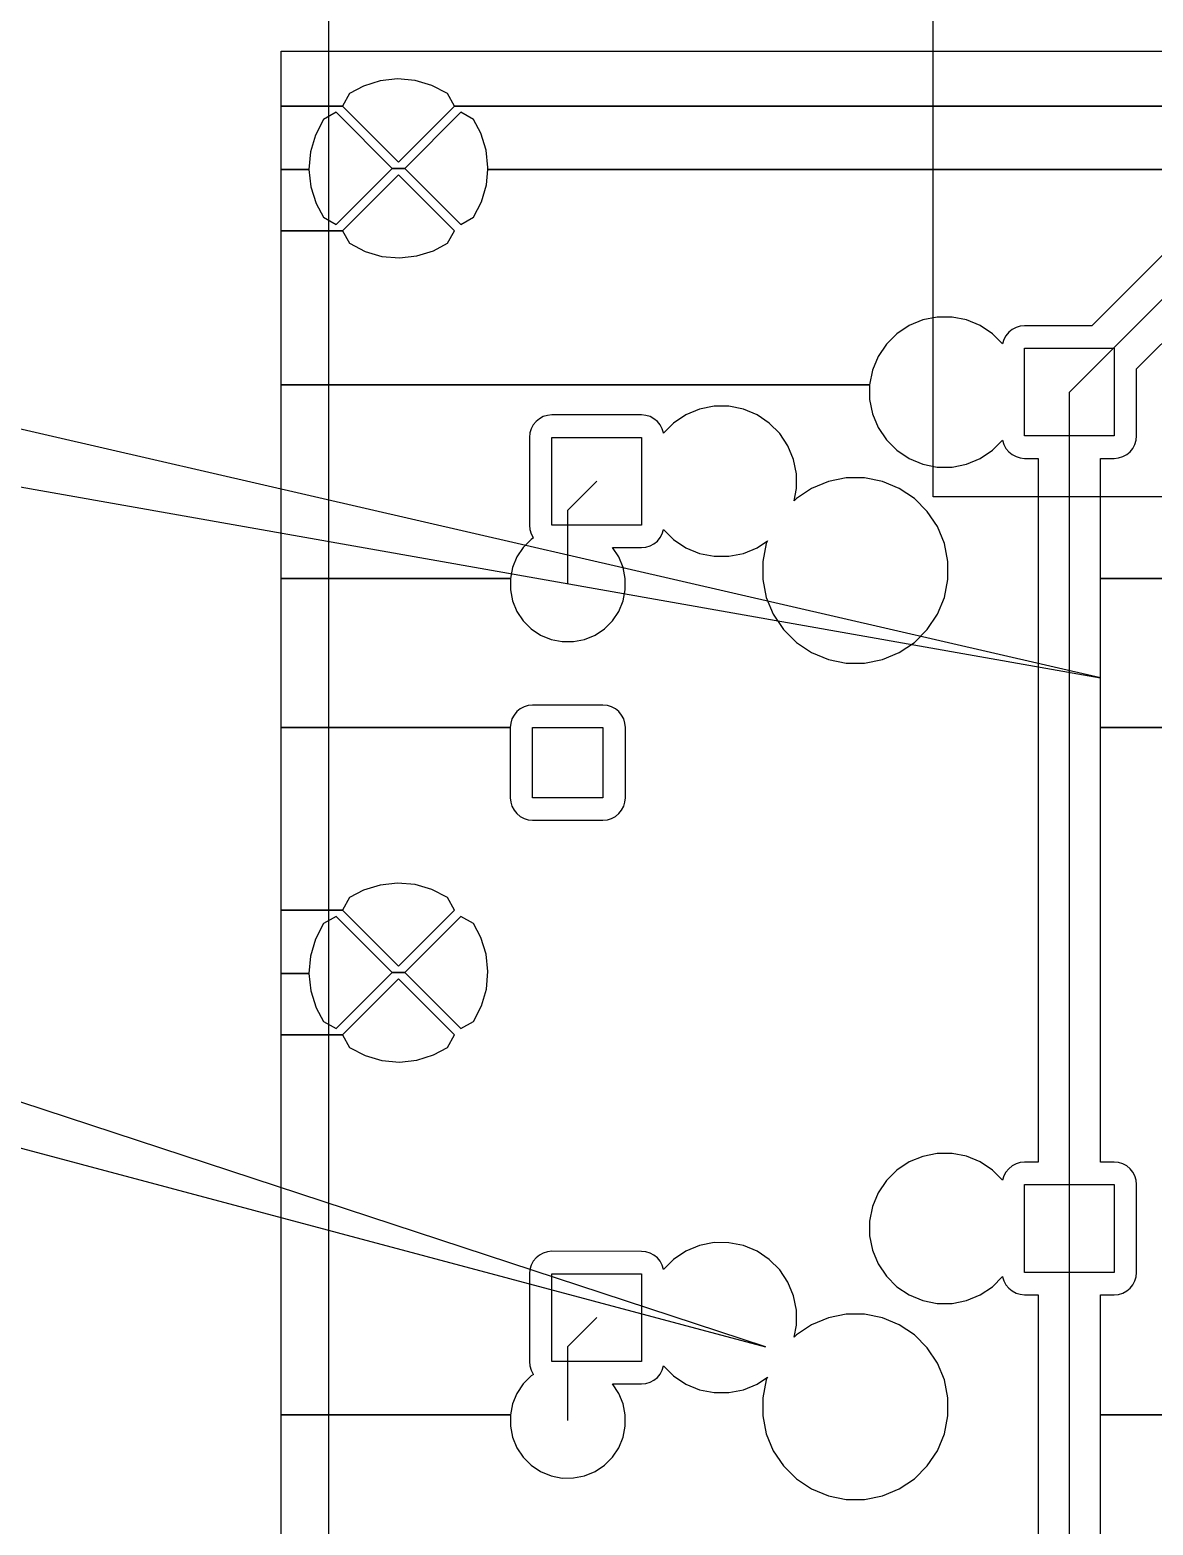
# Model space of a CAD drawing. Extents: x -29462 to 42578, y -23213 to 32194.
# Drawn here: x 3460 to 7011, y -13109 to -8379 of the extents above; entities that cross this region are included whole.
import ezdxf

# ---------------------------------------------------------------- set-up
doc = ezdxf.new("R2010")
doc.units = 0

msp = doc.modelspace()

# ---------------------------------------------------------------- linework, layer by layer
at = {"layer": 'Layer 1'}
for p, q in [((4404.28, -488.988), (4404.28, -15402.5)), ((5785.77, -12545.546), (-26065.8, -2076.49)), ((6844.12, -10428.88), (-27124.2, -2605.65)), ((-27610.3, -3620.98), (5785.77, -12545.546)), ((-28668.6, -4150.15), (6844.12, -10428.88)), ((6314.93, -9856.71), (6314.93, -8312.22)), ((4253.88, -8619.98), (4253.88, -8446.25)), ((4253.88, -8446.25), (38628, -8446.25)), ((4513.9127, -8557.04443), (4470.253, -8580.35593)), ((4566.8293, -8540.36513), (4513.9127, -8557.04443)), ((4622.0037, -8534.3538), (4566.8293, -8540.36513)), ((4677.2628, -8539.1798), (4622.0037, -8534.3538)), ((4730.5181, -8554.7302), (4677.2628, -8539.1798)), ((4779.7376, -8580.356), (4730.5181, -8554.7302)), ((4470.253, -8580.35593), (4447.5906, -8619.97993)), ((4802.4, -8619.98), (4779.7376, -8580.356)), ((4447.5906, -8619.97993), (4253.88, -8619.98)), ((4253.88, -8820.36), (4253.88, -8619.98)), ((4253.88, -8619.98), (4447.59, -8619.98)), ((4427.607, -8639.937), (4388.0113, -8662.6276)), ((4605.04, -8817.37), (4427.607, -8639.937)), ((4447.59, -8619.98), (4624.995, -8797.385)), ((4624.995, -8797.385), (4802.4, -8619.98)), ((4822.351792, -8639.93557), (4644.946792, -8817.36857)), ((17317.3906, -8619.97993), (4802.4, -8619.98)), ((4802.4, -8619.98), (17317.4, -8619.98)), ((4861.975792, -8662.62617), (4822.351792, -8639.93557)), ((4388.0113, -8662.6276), (4362.3855, -8711.8189)), ((4885.315592, -8706.28587), (4861.975792, -8662.62617)), ((4362.3855, -8711.8189), (4346.8351, -8765.1024)), ((4901.994892, -8759.20247), (4885.315592, -8706.28587)), ((4346.8351, -8765.1024), (4341.98088, -8820.3615)), ((4908.006222, -8814.34867), (4901.994892, -8759.20247)), ((4253.88, -9014.73), (4253.88, -8820.36)), ((4253.88, -8820.36), (4341.99, -8820.36)), ((4341.98088, -8820.3615), (4253.88, -8820.36)), ((4341.99, -8820.36), (4348.00133, -8875.5062)), ((4427.61613, -8994.7731), (4605.04913, -8817.3681)), ((4624.9944, -8837.32497), (4447.5894, -9014.72997)), ((4644.946792, -8817.36857), (4605.04, -8817.37)), ((4605.04913, -8817.3681), (4644.95, -8817.37)), ((4802.3994, -9014.72997), (4624.9944, -8837.32497)), ((4644.95, -8817.37), (4822.355, -8994.775)), ((4903.1552, -8869.6378), (4907.4732, -8820.3618)), ((4907.47, -8820.36), (4908.006222, -8814.34867)), ((17211.74058, -8820.3615), (4907.47, -8820.36)), ((4907.4732, -8820.3618), (17211.8, -8820.36)), ((4348.00133, -8875.5062), (4364.68063, -8928.4228)), ((4887.6048, -8922.8931), (4903.1552, -8869.6378)), ((7256.49023, -8875.38977), (6816.81623, -9315.06377)), ((4364.68063, -8928.4228), (4388.02043, -8972.0825)), ((4861.979, -8972.0844), (4887.6048, -8922.8931)), ((4388.02043, -8972.0825), (4427.61613, -8994.7731)), ((4822.355, -8994.775), (4861.979, -8972.0844)), ((6745.95, -9524.84), (7329.303, -8941.487)), ((4447.5894, -9014.72997), (4253.88, -9014.73)), ((4253.88, -9501.5), (4253.88, -9014.73)), ((4253.88, -9014.73), (4447.59, -9014.73)), ((4447.59, -9014.73), (4470.2524, -9054.354)), ((4779.737, -9054.35397), (4802.3994, -9014.72997)), ((4470.2524, -9054.354), (4519.4719, -9079.9798)), ((4519.4719, -9079.9798), (4572.7272, -9095.5302)), ((4683.1607, -9094.34487), (4736.0773, -9077.69377)), ((4736.0773, -9077.69377), (4779.737, -9054.35397)), ((6958.66, -9451.35), (7370.168, -9039.842)), ((4572.7272, -9095.5302), (4627.9863, -9100.38442)), ((4627.9863, -9100.38442), (4683.1607, -9094.34487)), ((6239.3054, -9314.64867), (6200.4434, -9340.58487)), ((6282.4571, -9296.75577), (6239.3054, -9314.64867)), ((6328.29, -9287.64), (6282.4571, -9296.75577)), ((6375.031606, -9287.638025), (6328.29, -9287.64)), ((6420.864506, -9296.753795), (6375.031606, -9287.638025)), ((6464.044506, -9314.646695), (6420.864506, -9296.753795)), ((6502.878206, -9340.582895), (6464.044506, -9314.646695)), ((6590.6211, -9316.42467), (6577.3002, -9320.46044)), ((6604.45, -9315.07), (6590.6211, -9316.42467)), ((6816.81623, -9315.06377), (6604.45, -9315.07)), ((6200.4434, -9340.58487), (6167.3952, -9373.63307)), ((6534.854006, -9372.586895), (6502.878206, -9340.582895)), ((6538.94622, -9358.84264), (6534.91045, -9372.13534)), ((6545.49377, -9346.59424), (6538.94622, -9358.84264)), ((6554.2991, -9335.84154), (6545.49377, -9346.59424)), ((6565.0518, -9327.00799), (6554.2991, -9335.84154)), ((6577.3002, -9320.46044), (6565.0518, -9327.00799)), ((6141.4308, -9412.49507), (6123.5661, -9455.67507)), ((6167.3952, -9373.63307), (6141.4308, -9412.49507)), ((6534.91045, -9372.13534), (6534.854006, -9372.586895)), ((6604.45, -9663.75), (6604.45, -9385.96)), ((6604.45, -9385.96), (6887.77, -9385.96)), ((6887.77, -9385.96), (6887.77, -9663.75)), ((6123.5661, -9455.67507), (6114.45033, -9501.50797)), ((6958.66424, -9663.75576), (6958.66, -9451.35)), ((4253.88, -10114.7), (4253.88, -9501.5)), ((4253.88, -9501.5), (6114.45, -9501.5)), ((6114.45033, -9501.50797), (4253.88, -9501.5)), ((6114.45, -9501.5), (6114.45, -9548.21)), ((6114.45, -9548.21), (6123.56577, -9594.0429)), ((6745.95, -12170.7), (6745.95, -9524.84)), ((5096.1711, -9598.64467), (5082.8784, -9602.68044)), ((5110, -9597.29), (5096.1711, -9598.64467)), ((5393.321606, -9597.291975), (5110, -9597.29)), ((5407.150506, -9598.646645), (5393.321606, -9597.291975)), ((5420.471406, -9602.682415), (5407.150506, -9598.646645)), ((5533.7554, -9596.86867), (5494.8934, -9622.80487)), ((5576.9071, -9578.97577), (5533.7554, -9596.86867)), ((5622.74, -9569.86), (5576.9071, -9578.97577)), ((5669.47213, -9569.86203), (5622.74, -9569.86)), ((5715.30503, -9578.9778), (5669.47213, -9569.86203)), ((5758.48503, -9596.8707), (5715.30503, -9578.9778)), ((5797.31873, -9622.8069), (5758.48503, -9596.8707)), ((6123.56577, -9594.0429), (6141.43047, -9637.2229)), ((5044.4962, -9641.06264), (5040.46043, -9654.35534)), ((5051.04375, -9628.81424), (5044.4962, -9641.06264)), ((5059.8773, -9618.06154), (5051.04375, -9628.81424)), ((5070.6017, -9609.22799), (5059.8773, -9618.06154)), ((5082.8784, -9602.68044), (5070.6017, -9609.22799)), ((5432.719806, -9609.229965), (5420.471406, -9602.682415)), ((5443.472506, -9618.063515), (5432.719806, -9609.229965)), ((5452.277836, -9628.816215), (5443.472506, -9618.063515)), ((5458.825386, -9641.064615), (5452.277836, -9628.816215)), ((5462.861156, -9654.357315), (5458.825386, -9641.064615)), ((5494.8934, -9622.80487), (5462.9176, -9654.80887)), ((5830.36693, -9655.8551), (5797.31873, -9622.8069)), ((6141.43047, -9637.2229), (6167.39487, -9676.0849)), ((5039.10576, -9668.18424), (5039.1, -9945.98)), ((5040.46043, -9654.35534), (5039.10576, -9668.18424)), ((5110, -9945.98), (5110, -9668.18)), ((5110, -9668.18), (5393.32, -9668.18)), ((5393.32, -9668.18), (5393.32, -9945.98)), ((5462.9176, -9654.80887), (5462.861156, -9654.357315)), ((5856.33133, -9694.7171), (5830.36693, -9655.8551)), ((5874.22423, -9737.8971), (5856.33133, -9694.7171)), ((6167.39487, -9676.0849), (6200.44307, -9709.1049)), ((6502.8766, -9709.10693), (6534.8524, -9677.13113)), ((6534.8524, -9677.13113), (6534.908844, -9677.582685)), ((6534.908844, -9677.582685), (6538.944614, -9690.875385)), ((6538.944614, -9690.875385), (6545.492164, -9703.123785)), ((6887.77, -9663.75), (6604.45, -9663.75)), ((6946.72625, -9703.12576), (6953.2738, -9690.87736)), ((6953.2738, -9690.87736), (6957.30957, -9677.58466)), ((6957.30957, -9677.58466), (6958.66424, -9663.75576)), ((5883.34, -9783.73), (5874.22423, -9737.8971)), ((6200.44307, -9709.1049), (6239.30507, -9735.0693)), ((6239.30507, -9735.0693), (6282.45677, -9752.9622)), ((6420.8629, -9752.96423), (6464.0429, -9735.07133)), ((6464.0429, -9735.07133), (6502.8766, -9709.10693)), ((6545.492164, -9703.123785), (6554.297494, -9713.876485)), ((6554.297494, -9713.876485), (6565.050194, -9722.681815)), ((6565.050194, -9722.681815), (6577.298594, -9729.257585)), ((6577.298594, -9729.257585), (6590.619494, -9733.293355)), ((6590.619494, -9733.293355), (6604.448394, -9734.648025)), ((6604.448394, -9734.648025), (6647.77, -9734.65)), ((6647.77, -9734.65), (6647.77, -11960.9)), ((6844.45, -10114.7), (6844.45, -9734.65)), ((6844.45, -9734.65), (6887.77, -9734.65)), ((6887.77, -9734.65), (6901.5989, -9733.29533)), ((6901.5989, -9733.29533), (6914.8916, -9729.25956)), ((6914.8916, -9729.25956), (6927.1683, -9722.68379)), ((6927.1683, -9722.68379), (6937.8927, -9713.87846)), ((6937.8927, -9713.87846), (6946.72625, -9703.12576)), ((5883.34592, -9830.43314), (5883.34, -9783.73)), ((6282.45677, -9752.9622), (6328.28967, -9762.07797)), ((6328.28967, -9762.07797), (6375.03, -9762.08)), ((6375.03, -9762.08), (6420.8629, -9752.96423)), ((5160.15, -9898.22), (5251.5899, -9807.0623)), ((5875.66948, -9869.04114), (5883.34592, -9830.43314)), ((5930.7592, -9829.8405), (5882.8097, -9861.8727)), ((5984.0427, -9807.7707), (5930.7592, -9829.8405)), ((6040.6, -9796.51), (5984.0427, -9807.7707)), ((6098.2859, -9796.5377), (6040.6, -9796.51)), ((6154.8432, -9807.7984), (6098.2859, -9796.5377)), ((6208.1267, -9829.8682), (6154.8432, -9807.7984)), ((6256.0762, -9861.9004), (6208.1267, -9829.8682)), ((5882.8097, -9861.8727), (5875.66948, -9869.04114)), ((6296.8573, -9902.6815), (6256.0762, -9861.9004)), ((7859.36, -9856.71), (6314.93, -9856.71)), ((5160.15, -10132.5), (5160.15, -9898.22)), ((6328.8895, -9950.6592), (6296.8573, -9902.6815)), ((5039.1, -9945.98), (5040.45467, -9959.8089)), ((5040.45467, -9959.8089), (5044.49044, -9973.1016)), ((5044.49044, -9973.1016), (5051.03799, -9985.35)), ((5393.32, -9945.98), (5110, -9945.98)), ((5452.27623, -9985.37576), (5458.82378, -9973.12736)), ((5458.82378, -9973.12736), (5462.85955, -9959.83466)), ((5462.85955, -9959.83466), (5462.915994, -9959.383105)), ((5462.915994, -9959.383105), (5494.891794, -9991.358905)), ((6350.9593, -10003.9145), (6328.8895, -9950.6592)), ((5019.231565, -10016.84596), (4999.334865, -10046.59216)), ((5044.518665, -9991.53066), (5019.231565, -10016.84596)), ((5051.997545, -9986.53533), (5044.518665, -9991.53066)), ((5051.03799, -9985.35), (5051.997545, -9986.53533)), ((5321.32132, -10046.5434), (5301.45292, -10016.8254)), ((5301.45292, -10016.8254), (5393.32, -10016.9)), ((5393.32, -10016.9), (5407.1489, -10015.54533)), ((5407.1489, -10015.54533), (5420.4698, -10011.50956)), ((5420.4698, -10011.50956), (5432.7182, -10004.93379)), ((5432.7182, -10004.93379), (5443.4709, -9996.12846)), ((5443.4709, -9996.12846), (5452.27623, -9985.37576)), ((5494.891794, -9991.358905), (5533.753794, -10017.323305)), ((5533.753794, -10017.323305), (5576.905494, -10035.216205)), ((5715.3029, -10035.18423), (5758.4829, -10017.29133)), ((5758.4829, -10017.29133), (5791.5029, -9995.22153)), ((5787.91868, -10003.88575), (5776.65798, -10060.47125)), ((5791.5029, -9995.22153), (5787.91868, -10003.88575)), ((6362.22, -10060.5), (6350.9593, -10003.9145)), ((4999.334865, -10046.59216), (4985.647065, -10079.64036)), ((5335.00912, -10079.5916), (5321.32132, -10046.5434)), ((5576.905494, -10035.216205), (5622.738394, -10044.331975)), ((5622.738394, -10044.331975), (5669.47, -10044.3)), ((5669.47, -10044.3), (5715.3029, -10035.18423)), ((5776.65798, -10060.47125), (5776.66, -10118.1)), ((6362.2141, -10118.166), (6362.22, -10060.5)), ((4253.88, -10586), (4253.88, -10114.7)), ((4253.88, -10114.7), (4978.65, -10114.7)), ((4978.647955, -10114.74876), (4253.88, -10114.7)), ((4985.647065, -10079.64036), (4978.647955, -10114.74876)), ((4978.65, -10114.7), (4978.65, -10150.5)), ((5341.98, -10114.7), (5335.00912, -10079.5916)), ((5341.98348, -10150.52662), (5341.98, -10114.7)), ((5776.66, -10118.1), (5787.9207, -10174.6573)), ((6350.9534, -10174.7233), (6362.2141, -10118.166)), ((6844.45, -10586), (6844.45, -10114.7)), ((6844.45, -10114.7), (8153.65, -10114.7)), ((8153.647955, -10114.74876), (6844.45, -10114.7)), ((4978.65, -10150.5), (4985.64911, -10185.6084)), ((5335.0126, -10185.63502), (5341.98348, -10150.52662)), ((4985.64911, -10185.6084), (4999.33691, -10218.6566)), ((5321.3248, -10218.68322), (5335.0126, -10185.63502)), ((5787.9207, -10174.6573), (5809.9905, -10227.9408)), ((6328.8836, -10228.0068), (6350.9534, -10174.7233)), ((4999.33691, -10218.6566), (5019.23361, -10248.4028)), ((5019.23361, -10248.4028), (5044.52071, -10273.7181)), ((5276.141, -10273.74472), (5301.4281, -10248.42942)), ((5301.4281, -10248.42942), (5321.3248, -10218.68322)), ((5809.9905, -10227.9408), (5842.0227, -10275.9185)), ((6296.8514, -10275.9845), (6328.8836, -10228.0068)), ((5044.52071, -10273.7181), (5074.26691, -10293.5865)), ((5074.26691, -10293.5865), (5107.34331, -10307.3025)), ((5107.34331, -10307.3025), (5142.42351, -10314.27338)), ((5178.21, -10314.3), (5213.3184, -10307.32912)), ((5213.3184, -10307.32912), (5246.3948, -10293.61312)), ((5246.3948, -10293.61312), (5276.141, -10273.74472)), ((5842.0227, -10275.9185), (5882.8038, -10316.6714)), ((6256.0703, -10316.7374), (6296.8514, -10275.9845)), ((5142.42351, -10314.27338), (5178.21, -10314.3)), ((5882.8038, -10316.6714), (5930.7533, -10348.7318)), ((5930.7533, -10348.7318), (5984.0368, -10370.8016)), ((6154.8373, -10370.8676), (6208.1208, -10348.7978)), ((6208.1208, -10348.7978), (6256.0703, -10316.7374)), ((5984.0368, -10370.8016), (6040.5941, -10382.034)), ((6040.5941, -10382.034), (6098.28, -10382.1)), ((6098.28, -10382.1), (6154.8373, -10370.8676)), ((4990.28197, -10546.59594), (4983.73442, -10558.87264)), ((4999.0873, -10535.87154), (4990.28197, -10546.59594)), ((5009.84, -10527.03799), (4999.0873, -10535.87154)), ((5022.0884, -10520.49044), (5009.84, -10527.03799)), ((5035.3811, -10516.45467), (5022.0884, -10520.49044)), ((5049.21, -10515.1), (5035.3811, -10516.45467)), ((5271.42756, -10515.10576), (5049.21, -10515.1)), ((5285.28466, -10516.46043), (5271.42756, -10515.10576)), ((5298.57736, -10520.4962), (5285.28466, -10516.46043)), ((5310.82576, -10527.04375), (5298.57736, -10520.4962)), ((5321.57846, -10535.8773), (5310.82576, -10527.04375)), ((5330.38379, -10546.6017), (5321.57846, -10535.8773)), ((5336.93134, -10558.8784), (5330.38379, -10546.6017)), ((4978.31576, -10585.99424), (4253.88, -10586)), ((4253.88, -11163.9), (4253.88, -10586)), ((4253.88, -10586), (4978.31, -10586)), ((4978.31, -10586), (4978.31, -10808.2)), ((4979.69865, -10572.16534), (4978.31576, -10585.99424)), ((4983.73442, -10558.87264), (4979.69865, -10572.16534)), ((5049.21, -10808.2), (5049.21, -10586)), ((5049.21, -10586), (5271.43, -10586)), ((5271.43, -10586), (5271.43, -10808.2)), ((5340.96711, -10572.1711), (5336.93134, -10558.8784)), ((5342.35, -10586), (5340.96711, -10572.1711)), ((5342.35244, -10808.20576), (5342.35, -10586)), ((8153.30576, -10585.99424), (6844.45, -10586)), ((6844.45, -11960.9), (6844.45, -10586)), ((6844.45, -10586), (8153.31, -10586)), ((4978.31, -10808.2), (4979.69289, -10822.0289)), ((4979.69289, -10822.0289), (4983.72866, -10835.3216)), ((5271.43, -10808.2), (5049.21, -10808.2)), ((5336.93378, -10835.32736), (5340.96955, -10822.03466)), ((5340.96955, -10822.03466), (5342.35244, -10808.20576)), ((4983.72866, -10835.3216), (4990.27621, -10847.5983)), ((4990.27621, -10847.5983), (4999.08154, -10858.3227)), ((4999.08154, -10858.3227), (5009.83424, -10867.15625)), ((5009.83424, -10867.15625), (5022.08264, -10873.7038)), ((5022.08264, -10873.7038), (5035.37534, -10877.73957)), ((5035.37534, -10877.73957), (5049.20424, -10879.09424)), ((5271.43, -10879.1), (5285.2871, -10877.74533)), ((5285.2871, -10877.74533), (5298.5798, -10873.70956)), ((5298.5798, -10873.70956), (5310.8282, -10867.16201)), ((5310.8282, -10867.16201), (5321.5809, -10858.32846)), ((5321.5809, -10858.32846), (5330.38623, -10847.60406)), ((5330.38623, -10847.60406), (5336.93378, -10835.32736)), ((5049.20424, -10879.09424), (5271.43, -10879.1)), ((4513.9127, -11100.93623), (4470.253, -11124.27603)), ((4566.8293, -11084.28513), (4513.9127, -11100.93623)), ((4622.0037, -11078.24558), (4566.8293, -11084.28513)), ((4677.2628, -11083.0998), (4622.0037, -11078.24558)), ((4730.5181, -11098.6502), (4677.2628, -11083.0998)), ((4779.7376, -11124.276), (4730.5181, -11098.6502)), ((4470.253, -11124.27603), (4447.5906, -11163.90003)), ((4802.4, -11163.9), (4779.7376, -11124.276)), ((4253.88, -11364.3), (4253.88, -11163.9)), ((4253.88, -11163.9), (4447.59, -11163.9)), ((4447.5906, -11163.90003), (4253.88, -11163.9)), ((4388.0113, -11206.4856), (4362.3855, -11255.6769)), ((4427.607, -11183.795), (4388.0113, -11206.4856)), ((4605.04, -11361.2), (4427.607, -11183.795)), ((4447.59, -11163.9), (4624.995, -11341.305)), ((4624.995, -11341.305), (4802.4, -11163.9)), ((4822.35499, -11183.7954), (4644.94999, -11361.2004)), ((4861.97899, -11206.486), (4822.35499, -11183.7954)), ((4885.31879, -11250.1457), (4861.97899, -11206.486)), ((4362.3855, -11255.6769), (4346.8351, -11308.9322)), ((4901.99809, -11303.0623), (4885.31879, -11250.1457)), ((4908.00942, -11358.2085), (4901.99809, -11303.0623)), ((4346.8351, -11308.9322), (4341.98088, -11364.2195)), ((4341.98088, -11364.2195), (4253.88, -11364.3)), ((4253.88, -11558.6), (4253.88, -11364.3)), ((4253.88, -11364.3), (4341.99, -11364.3)), ((4341.99, -11364.3), (4348.00133, -11419.4462)), ((4427.61613, -11538.7131), (4605.04913, -11361.2801)), ((4624.9944, -11381.16699), (4447.5894, -11558.59999)), ((4644.94999, -11361.2004), (4605.04, -11361.2)), ((4605.04913, -11361.2801), (4644.95, -11361.2)), ((4802.3994, -11558.59999), (4624.9944, -11381.16699)), ((4644.95, -11361.2), (4822.355, -11538.633)), ((4903.1552, -11413.4676), (4908.00942, -11358.2085)), ((4348.00133, -11419.4462), (4364.68063, -11472.3628)), ((4887.6048, -11466.7511), (4903.1552, -11413.4676)), ((4364.68063, -11472.3628), (4388.02043, -11516.0225)), ((4861.979, -11515.9424), (4887.6048, -11466.7511)), ((4388.02043, -11516.0225), (4427.61613, -11538.7131)), ((4822.355, -11538.633), (4861.979, -11515.9424)), ((4447.5894, -11558.59999), (4253.88, -11558.6)), ((4253.88, -12760.6), (4253.88, -11558.6)), ((4253.88, -11558.6), (4447.59, -11558.6)), ((4447.59, -11558.6), (4470.2524, -11598.1957)), ((4779.737, -11598.19569), (4802.3994, -11558.59999)), ((4470.2524, -11598.1957), (4519.4719, -11623.8497)), ((4519.4719, -11623.8497), (4572.7272, -11639.3719)), ((4683.1607, -11638.21479), (4736.0773, -11621.53549)), ((4736.0773, -11621.53549), (4779.737, -11598.19569)), ((4572.7272, -11639.3719), (4627.9863, -11644.22612)), ((4627.9863, -11644.22612), (4683.1607, -11638.21479)), ((6239.3054, -11960.50867), (6200.4434, -11986.44487)), ((6282.4571, -11942.61577), (6239.3054, -11960.50867)), ((6328.29, -11933.5), (6282.4571, -11942.61577)), ((6375.031606, -11933.468025), (6328.29, -11933.5)), ((6420.864506, -11942.583795), (6375.031606, -11933.468025)), ((6464.044506, -11960.476695), (6420.864506, -11942.583795)), ((6502.878206, -11986.412895), (6464.044506, -11960.476695)), ((6577.3002, -11966.29044), (6565.0518, -11972.83799)), ((6590.6211, -11962.25467), (6577.3002, -11966.29044)), ((6604.45, -11960.9), (6590.6211, -11962.25467)), ((6647.77, -11960.9), (6604.45, -11960.9)), ((6887.76576, -11960.90576), (6844.45, -11960.9)), ((6901.59466, -11962.26043), (6887.76576, -11960.90576)), ((6914.88736, -11966.2962), (6901.59466, -11962.26043)), ((6927.16406, -11972.84375), (6914.88736, -11966.2962)), ((6200.4434, -11986.44487), (6167.3952, -12019.49307)), ((6534.854006, -12018.416895), (6502.878206, -11986.412895)), ((6538.94622, -12004.67264), (6534.91045, -12017.96534)), ((6545.49377, -11992.42424), (6538.94622, -12004.67264)), ((6554.2991, -11981.67154), (6545.49377, -11992.42424)), ((6565.0518, -11972.83799), (6554.2991, -11981.67154)), ((6937.88846, -11981.6773), (6927.16406, -11972.84375)), ((6946.72201, -11992.43), (6937.88846, -11981.6773)), ((6953.26956, -12004.6784), (6946.72201, -11992.43)), ((6957.30533, -12017.9711), (6953.26956, -12004.6784)), ((6141.4308, -12058.35507), (6123.5661, -12101.53507)), ((6167.3952, -12019.49307), (6141.4308, -12058.35507)), ((6534.91045, -12017.96534), (6534.854006, -12018.416895)), ((6604.45, -12309.6), (6604.45, -12031.8)), ((6604.45, -12031.8), (6887.77, -12031.8)), ((6887.77, -12031.8), (6887.77, -12309.6)), ((6958.66, -12031.8), (6957.30533, -12017.9711)), ((6958.66424, -12309.60576), (6958.66, -12031.8)), ((6123.5661, -12101.53507), (6114.45033, -12147.36797)), ((6114.45033, -12147.36797), (6114.45, -12194)), ((6114.45, -12194), (6123.56577, -12239.8329)), ((6745.95, -13758.2), (6745.95, -12170.7)), ((5082.8784, -12248.49044), (5070.6017, -12255.03799)), ((5096.1711, -12244.45467), (5082.8784, -12248.49044)), ((5110, -12243.1), (5096.1711, -12244.45467)), ((5393.321606, -12243.131975), (5110, -12243.1)), ((5407.150506, -12244.486645), (5393.321606, -12243.131975)), ((5420.471406, -12248.522415), (5407.150506, -12244.486645)), ((5432.719806, -12255.069965), (5420.471406, -12248.522415)), ((5533.7554, -12242.70867), (5494.8934, -12268.64487)), ((5576.9071, -12224.81577), (5533.7554, -12242.70867)), ((5622.74, -12215.7), (5576.9071, -12224.81577)), ((5669.47213, -12215.73203), (5622.74, -12215.7)), ((5715.30503, -12224.8478), (5669.47213, -12215.73203)), ((5758.48503, -12242.7407), (5715.30503, -12224.8478)), ((5797.31873, -12268.6769), (5758.48503, -12242.7407)), ((6123.56577, -12239.8329), (6141.43047, -12283.0129)), ((5044.4962, -12286.87264), (5040.46043, -12300.16534)), ((5051.04375, -12274.62424), (5044.4962, -12286.87264)), ((5059.8773, -12263.87154), (5051.04375, -12274.62424)), ((5070.6017, -12255.03799), (5059.8773, -12263.87154)), ((5443.472506, -12263.903515), (5432.719806, -12255.069965)), ((5452.277836, -12274.656215), (5443.472506, -12263.903515)), ((5458.825386, -12286.904615), (5452.277836, -12274.656215)), ((5462.861156, -12300.197315), (5458.825386, -12286.904615)), ((5494.8934, -12268.64487), (5462.9176, -12300.64887)), ((5830.36693, -12301.7251), (5797.31873, -12268.6769)), ((6141.43047, -12283.0129), (6167.39487, -12321.8749)), ((5039.10576, -12313.99424), (5039.1, -12591.8)), ((5040.46043, -12300.16534), (5039.10576, -12313.99424)), ((5110, -12591.8), (5110, -12314)), ((5110, -12314), (5393.32, -12314)), ((5393.32, -12314), (5393.32, -12591.8)), ((5462.9176, -12300.64887), (5462.861156, -12300.197315)), ((5856.33133, -12340.5871), (5830.36693, -12301.7251)), ((5874.22423, -12383.7671), (5856.33133, -12340.5871)), ((6167.39487, -12321.8749), (6200.44307, -12354.8949)), ((6502.8766, -12354.92693), (6534.8524, -12322.95113)), ((6534.8524, -12322.95113), (6534.908844, -12323.402685)), ((6534.908844, -12323.402685), (6538.944614, -12336.695385)), ((6538.944614, -12336.695385), (6545.492164, -12348.943785)), ((6887.77, -12309.6), (6604.45, -12309.6)), ((6946.72625, -12348.97576), (6953.2738, -12336.72736)), ((6953.2738, -12336.72736), (6957.30957, -12323.43466)), ((6957.30957, -12323.43466), (6958.66424, -12309.60576)), ((5883.34, -12429.6), (5874.22423, -12383.7671)), ((6200.44307, -12354.8949), (6239.30507, -12380.8593)), ((6239.30507, -12380.8593), (6282.45677, -12398.7522)), ((6420.8629, -12398.78423), (6464.0429, -12380.89133)), ((6464.0429, -12380.89133), (6502.8766, -12354.92693)), ((6545.492164, -12348.943785), (6554.297494, -12359.696485)), ((6554.297494, -12359.696485), (6565.050194, -12368.501815)), ((6565.050194, -12368.501815), (6577.298594, -12375.077585)), ((6577.298594, -12375.077585), (6590.619494, -12379.113355)), ((6590.619494, -12379.113355), (6604.448394, -12380.468025)), ((6604.448394, -12380.468025), (6647.77, -12380.5)), ((6647.77, -12380.5), (6647.77, -13753.3)), ((6844.45, -12760.6), (6844.45, -12380.5)), ((6844.45, -12380.5), (6887.77, -12380.5)), ((6887.77, -12380.5), (6901.5989, -12379.14533)), ((6901.5989, -12379.14533), (6914.8916, -12375.10956)), ((6914.8916, -12375.10956), (6927.1683, -12368.53379)), ((6927.1683, -12368.53379), (6937.8927, -12359.72846)), ((6937.8927, -12359.72846), (6946.72625, -12348.97576)), ((5883.34592, -12476.22314), (5883.34, -12429.6)), ((6282.45677, -12398.7522), (6328.28967, -12407.86797)), ((6328.28967, -12407.86797), (6375.03, -12407.9)), ((6375.03, -12407.9), (6420.8629, -12398.78423)), ((5160.15, -12544.1), (5251.5899, -12452.9423)), ((5875.66948, -12514.83114), (5883.34592, -12476.22314)), ((5930.7592, -12475.6305), (5882.8097, -12507.6627)), ((5984.0427, -12453.5607), (5930.7592, -12475.6305)), ((6040.6, -12442.3), (5984.0427, -12453.5607)), ((6098.2859, -12442.3377), (6040.6, -12442.3)), ((6154.8432, -12453.5984), (6098.2859, -12442.3377)), ((6208.1267, -12475.6682), (6154.8432, -12453.5984)), ((6256.0762, -12507.7004), (6208.1267, -12475.6682)), ((5882.8097, -12507.6627), (5875.66948, -12514.83114)), ((6296.8573, -12548.4815), (6256.0762, -12507.7004)), ((5160.15, -12778.3), (5160.15, -12544.1)), ((6328.8895, -12596.4592), (6296.8573, -12548.4815)), ((5039.1, -12591.8), (5040.45467, -12605.6289)), ((5040.45467, -12605.6289), (5044.49044, -12618.9216)), ((5044.49044, -12618.9216), (5051.03799, -12631.17)), ((5393.32, -12591.8), (5110, -12591.8)), ((5452.27623, -12631.17576), (5458.82378, -12618.92736)), ((5458.82378, -12618.92736), (5462.85955, -12605.63466)), ((5462.85955, -12605.63466), (5462.915994, -12605.183105)), ((5462.915994, -12605.183105), (5494.891794, -12637.158905)), ((6350.9593, -12649.7145), (6328.8895, -12596.4592)), ((5019.231565, -12662.66596), (4999.334865, -12692.41216)), ((5044.518665, -12637.35066), (5019.231565, -12662.66596)), ((5051.997545, -12632.35533), (5044.518665, -12637.35066)), ((5051.03799, -12631.17), (5051.997545, -12632.35533)), ((5301.45292, -12662.7254), (5393.32, -12662.7)), ((5321.32132, -12692.4434), (5301.45292, -12662.7254)), ((5393.32, -12662.7), (5407.1489, -12661.34533)), ((5407.1489, -12661.34533), (5420.4698, -12657.30956)), ((5420.4698, -12657.30956), (5432.7182, -12650.73379)), ((5432.7182, -12650.73379), (5443.4709, -12641.92846)), ((5443.4709, -12641.92846), (5452.27623, -12631.17576)), ((5494.891794, -12637.158905), (5533.753794, -12663.123305)), ((5533.753794, -12663.123305), (5576.905494, -12681.016205)), ((5715.3029, -12680.98423), (5758.4829, -12663.09133)), ((5758.4829, -12663.09133), (5791.5029, -12641.02153)), ((5787.91868, -12649.68575), (5776.65798, -12706.27125)), ((5791.5029, -12641.02153), (5787.91868, -12649.68575)), ((6362.22, -12706.3), (6350.9593, -12649.7145)), ((4999.334865, -12692.41216), (4985.647065, -12725.46036)), ((5335.00912, -12725.4916), (5321.32132, -12692.4434)), ((5576.905494, -12681.016205), (5622.738394, -12690.131975)), ((5622.738394, -12690.131975), (5669.47, -12690.1)), ((5669.47, -12690.1), (5715.3029, -12680.98423)), ((5776.65798, -12706.27125), (5776.66, -12764)), ((6362.2141, -12763.966), (6362.22, -12706.3)), ((4978.647955, -12760.56876), (4253.88, -12760.6)), ((4253.88, -13231.8), (4253.88, -12760.6)), ((4253.88, -12760.6), (4978.65, -12760.6)), ((4985.647065, -12725.46036), (4978.647955, -12760.56876)), ((4978.65, -12760.6), (4978.65, -12796.4)), ((5341.98, -12760.6), (5335.00912, -12725.4916)), ((5341.98348, -12796.32662), (5341.98, -12760.6)), ((5776.66, -12764), (5787.9207, -12820.5573)), ((6350.9534, -12820.5233), (6362.2141, -12763.966)), ((7095.317955, -12760.56876), (6844.45, -12760.6)), ((6844.45, -13231.8), (6844.45, -12760.6)), ((6844.45, -12760.6), (7095.32, -12760.6)), ((4978.65, -12796.4), (4985.64911, -12831.5084)), ((5335.0126, -12831.43502), (5341.98348, -12796.32662)), ((4985.64911, -12831.5084), (4999.33691, -12864.5566)), ((4999.33691, -12864.5566), (5019.23361, -12894.3028)), ((5301.4281, -12894.22942), (5321.3248, -12864.48322)), ((5321.3248, -12864.48322), (5335.0126, -12831.43502)), ((5787.9207, -12820.5573), (5809.9905, -12873.8408)), ((6328.8836, -12873.8068), (6350.9534, -12820.5233)), ((5019.23361, -12894.3028), (5044.52071, -12919.6181)), ((5276.141, -12919.54472), (5301.4281, -12894.22942)), ((5809.9905, -12873.8408), (5842.0227, -12921.8185)), ((6296.8514, -12921.7845), (6328.8836, -12873.8068)), ((5044.52071, -12919.6181), (5074.26691, -12939.4865)), ((5074.26691, -12939.4865), (5107.34331, -12953.2025)), ((5107.34331, -12953.2025), (5142.42351, -12960.17338)), ((5178.21, -12960.1), (5213.3184, -12953.12912)), ((5213.3184, -12953.12912), (5246.3948, -12939.41312)), ((5246.3948, -12939.41312), (5276.141, -12919.54472)), ((5842.0227, -12921.8185), (5882.8038, -12962.5714)), ((6256.0703, -12962.5374), (6296.8514, -12921.7845)), ((5142.42351, -12960.17338), (5178.21, -12960.1)), ((5882.8038, -12962.5714), (5930.7533, -12994.6318)), ((5930.7533, -12994.6318), (5984.0368, -13016.7016)), ((6154.8373, -13016.6676), (6208.1208, -12994.5978)), ((6208.1208, -12994.5978), (6256.0703, -12962.5374)), ((5984.0368, -13016.7016), (6040.5941, -13027.934)), ((6040.5941, -13027.934), (6098.28, -13027.9)), ((6098.28, -13027.9), (6154.8373, -13016.6676))]:
    msp.add_line(p, q, dxfattribs=at)

doc.saveas('drawing.dxf')
